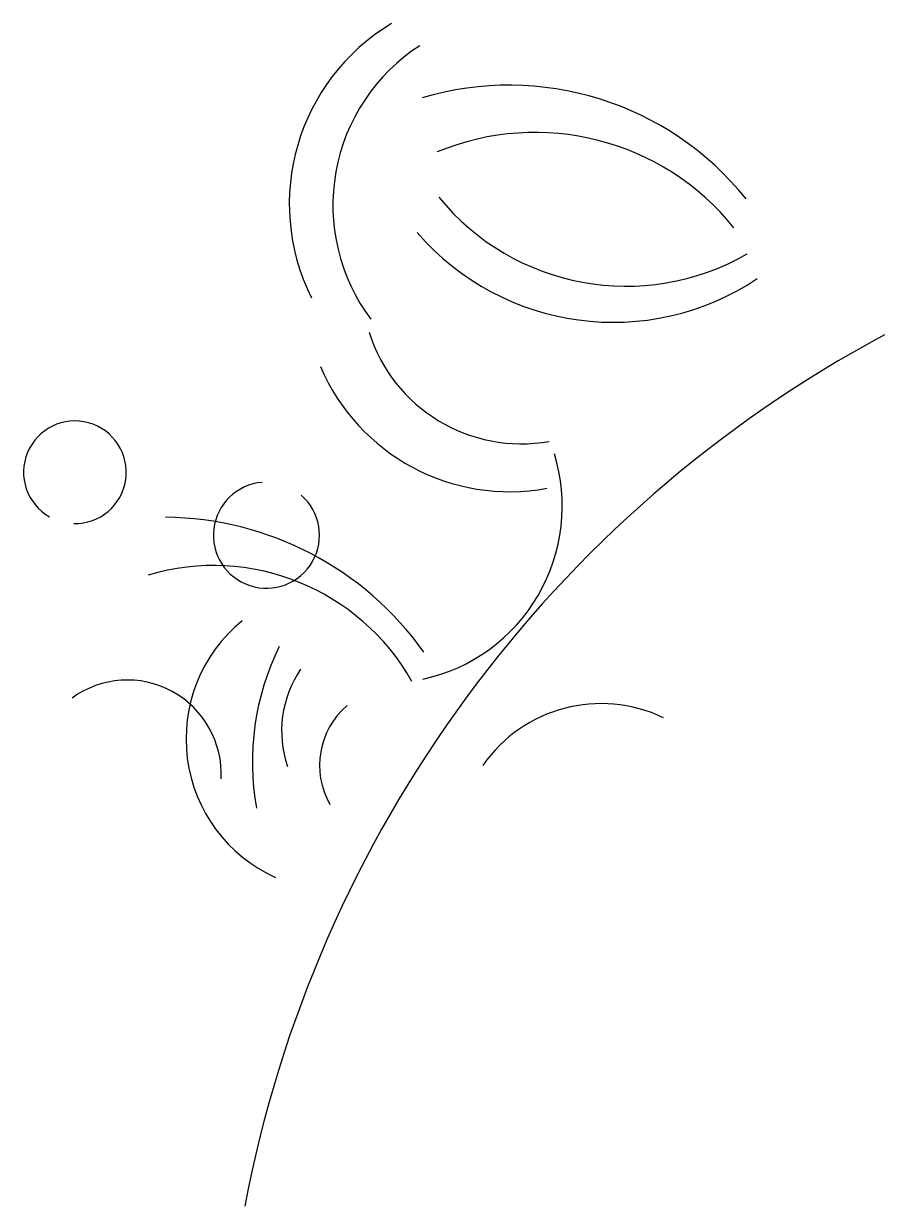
# Model space of a CAD drawing. Header units: inches. Extents: x 1268 to 2082, y -2816 to -1697.
import ezdxf

# ---------------------------------------------------------------- set-up
doc = ezdxf.new("R2010")
doc.units = ezdxf.units.IN
doc.header["$MEASUREMENT"] = 0

msp = doc.modelspace()

# ---------------------------------------------------------------- linework, layer by layer
for centre, radius, start, end in [((1718.1, -1867.4), 198.9, 120.9437, 206.5445), ((1740, -1868.7), 179.6, 122.8135, 216.9269), ((1727.2, -2043.1), 288, 38.833, 106.6208), ((1751.8, -2041.5), 241.7, 38.814, 112.5477), ((1838.1, -1716.4), 228.9, 219.2054, 299.9831), ((1825.9, -1733.9), 245.5, 220.8866, 303.7266), ((2643.1, -3037.7), 1187.1, 118.1803, 169.2305), ((1738.8, -1943.3), 151.1, 197.4788, 280.1038), ((1727.7, -1945.2), 194.5, 203.0543, 280.4704), ((1316.2, -2121.3), 48.6, 268.8767, 240.1439), ((1609.9, -2153.3), 167.7, 282.33, 17.1583), ((1497.5, -2180.9), 50.2, 94.6441, 48.9313), ((1399.3, -2467.2), 303.3, 35.3685, 89.496), ((1447.2, -2425.6), 216, 29.5182, 106.5434), ((1565.3, -2373.6), 143.9, 129.1685, 245.7009), ((1731.5, -2395.4), 247.3, 153.8176, 190.16), ((1615.4, -2366), 103.5, 145.7494, 198.9435), ((1365.9, -2406.7), 88.8, 356.9573, 126.1556), ((1622.4, -2398.7), 74.6, 130.6459, 209.6274), ((1814.3, -2476.4), 136.2, 64.3056, 145.3085)]:
    msp.add_arc(centre, radius, start, end)

doc.saveas('drawing.dxf')
